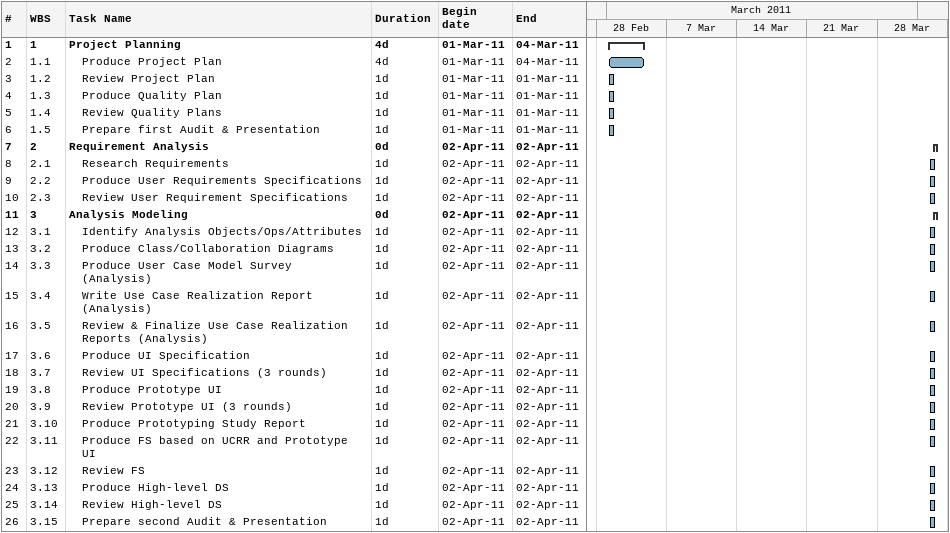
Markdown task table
| ID | WBS | Task | Duration | Start | Finish |
|---|---|---|---|---|---|
| 1 | 1 | **Project Planning** | 4d | 2011-03-01 | 2011-03-04 |
| 2 | 1.1 | Produce Project Plan | 4d | 2011-03-01 | 2011-03-04 |
| 3 | 1.2 | Review Project Plan | 1d | 2011-03-01 | 2011-03-01 |
| 4 | 1.3 | Produce Quality Plan | 1d | 2011-03-01 | 2011-03-01 |
| 5 | 1.4 | Review Quality Plans | 1d | 2011-03-01 | 2011-03-01 |
| 6 | 1.5 | Prepare first Audit & Presentation | 1d | 2011-03-01 | 2011-03-01 |
| 7 | 2 | **Requirement Analysis** | 0d | 2011-04-02 | 2011-04-02 |
| 8 | 2.1 | Research Requirements | 1d | 2011-04-02 | 2011-04-02 |
| 9 | 2.2 | Produce User Requirements Specifications | 1d | 2011-04-02 | 2011-04-02 |
| 10 | 2.3 | Review User Requirement Specifications | 1d | 2011-04-02 | 2011-04-02 |
| 11 | 3 | **Analysis Modeling** | 0d | 2011-04-02 | 2011-04-02 |
| 12 | 3.1 | Identify Analysis Objects/Ops/Attributes | 1d | 2011-04-02 | 2011-04-02 |
| 13 | 3.2 | Produce Class/Collaboration Diagrams | 1d | 2011-04-02 | 2011-04-02 |
| 14 | 3.3 | Produce User Case Model Survey (Analysis) | 1d | 2011-04-02 | 2011-04-02 |
| 15 | 3.4 | Write Use Case Realization Report (Analysis) | 1d | 2011-04-02 | 2011-04-02 |
| 16 | 3.5 | Review & Finalize Use Case Realization Reports (Analysis) | 1d | 2011-04-02 | 2011-04-02 |
| 17 | 3.6 | Produce UI Specification | 1d | 2011-04-02 | 2011-04-02 |
| 18 | 3.7 | Review UI Specifications (3 rounds) | 1d | 2011-04-02 | 2011-04-02 |
| 19 | 3.8 | Produce Prototype UI | 1d | 2011-04-02 | 2011-04-02 |
| 20 | 3.9 | Review Prototype UI (3 rounds) | 1d | 2011-04-02 | 2011-04-02 |
| 21 | 3.10 | Produce Prototyping Study Report | 1d | 2011-04-02 | 2011-04-02 |
| 22 | 3.11 | Produce FS based on UCRR and Prototype UI | 1d | 2011-04-02 | 2011-04-02 |
| 23 | 3.12 | Review FS | 1d | 2011-04-02 | 2011-04-02 |
| 24 | 3.13 | Produce High-level DS | 1d | 2011-04-02 | 2011-04-02 |
| 25 | 3.14 | Review High-level DS | 1d | 2011-04-02 | 2011-04-02 |
| 26 | 3.15 | Prepare second Audit & Presentation | 1d | 2011-04-02 | 2011-04-02 |
